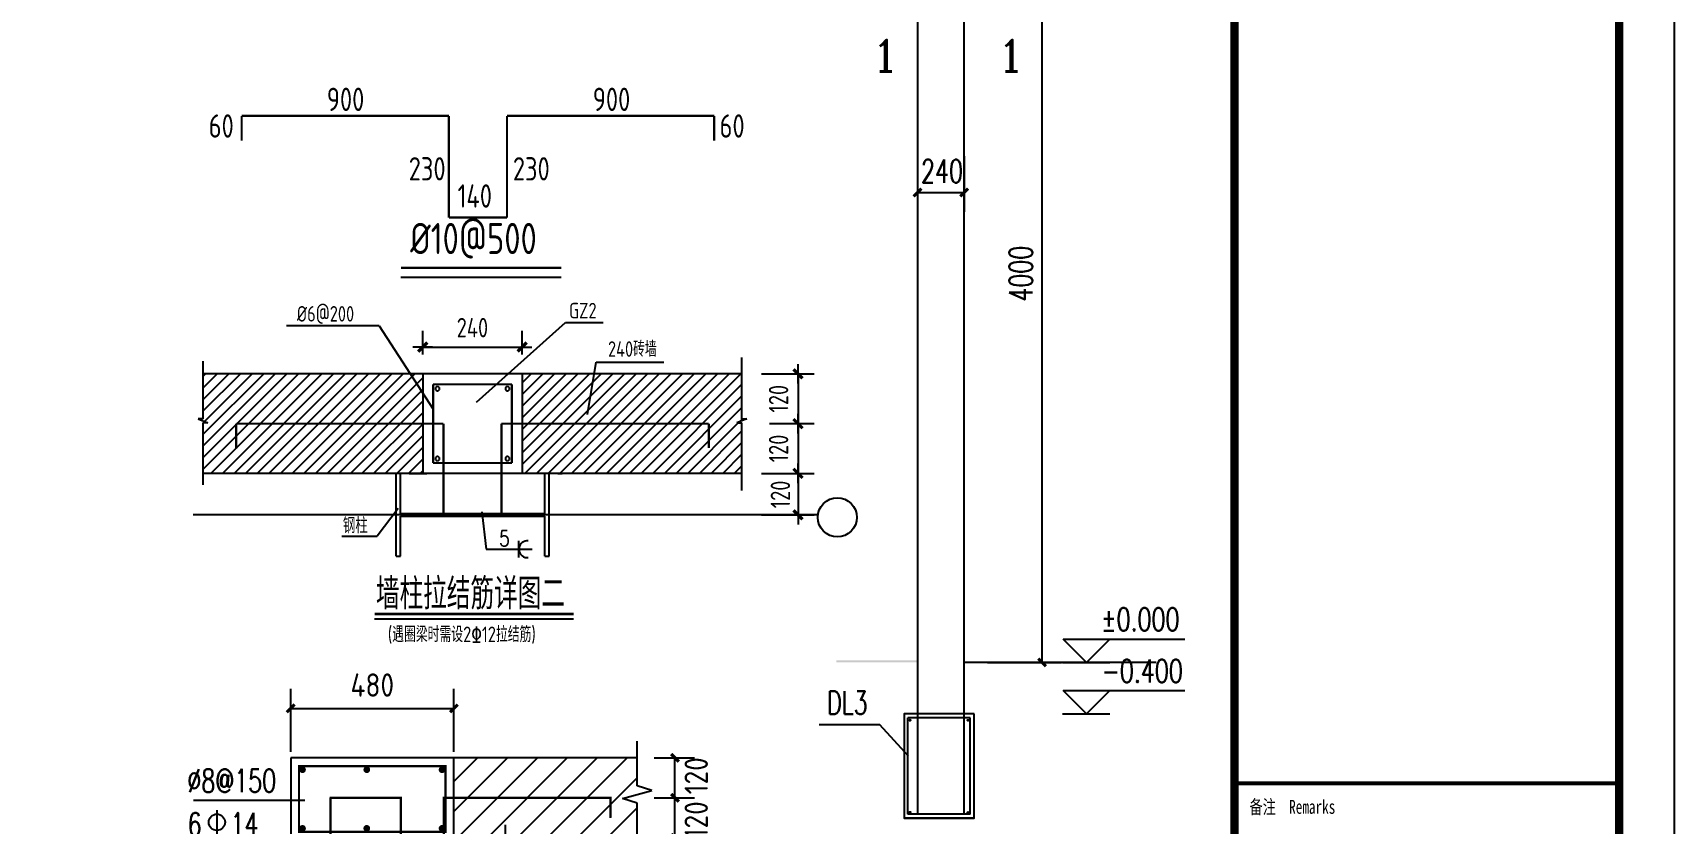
# Model space of a CAD drawing. Extents: x 180850 to 1399066, y 113487 to 334416.
# Drawn here: x 383606 to 425838, y 171837 to 192174 of the extents above; entities that cross this region are included whole.
import ezdxf

# ---------------------------------------------------------------- set-up
doc = ezdxf.new("R2010")
doc.units = 0
doc.header["$LTSCALE"] = 1000
for name, color, linetype in [('22', 1, 'Continuous'), ('AXIS', 3, 'Continuous'), ('DIM_ELEV', 3, 'Continuous'), ('DIM_LEAD', 3, 'Continuous'), ('DQ', 3, 'Continuous'), ('OTHER', 7, 'Continuous'), ('PUB_DIM', 3, 'Continuous'), ('PUB_TEXT', 7, 'Continuous'), ('PUB_TITLE', 4, 'Continuous'), ('WALL', 9, 'Continuous'), ('中粗线', 3, 'Continuous'), ('构造线', 7, 'Continuous'), ('特细线', 8, 'Continuous'), ('粗线', 5, 'Continuous'), ('细线', 9, 'Continuous')]:
    doc.layers.add(name, color=color, linetype=linetype)
doc.styles.add('_gyy_title_ST', font='', dxfattribs={"width": 0.8})
doc.styles.add('_HZTXT', font='tssdeng.shx', dxfattribs={"width": 0.8, "bigfont": 'tssdchn.shx'})
doc.styles.add('_TCH_DIM', font='SIMPLEX', dxfattribs={"bigfont": 'GBCBIG'})
doc.styles.add('_TCH_DIM_T3', font='SIMPLEX', dxfattribs={"width": 0.705882, "bigfont": 'GBCBIG'})
doc.styles.add('_TCH_LABEL', font='COMPLEX', dxfattribs={"bigfont": 'GBCBIG'})
doc.styles.add('C', font='tssdeng.shx', dxfattribs={"height": 3, "bigfont": 'tssdchn.shx'})
doc.styles.add('DIM_FONT', font='tssdeng.shx', dxfattribs={"width": 0.8, "bigfont": 'tssdchn.shx'})
doc.styles.add('HZTXT', font='romans.shx', dxfattribs={"width": 0.75, "height": 300, "bigfont": 'HZTXT.shx'})
doc.styles.get("Standard").update_dxf_attribs({"font": 'gbenor.shx', "bigfont": 'gbcbig.shx'})
doc.styles.add('STYLE1', font='tssdeng.shx', dxfattribs={"width": 0.75, "bigfont": 'tssdchn.shx'})
doc.styles.get('_gyy_title_ST').set_extended_font_data('SimSun')
doc.dimstyles.new('_TCH_ARCH&&200', dxfattribs={"dimtxt": 595, "dimasz": 200, "dimexe": 500, "dimexo": 600, "dimgap": 252.5, "dimtad": 1, "dimdec": 0, "dimzin": 0, "dimdsep": 46, "dimtxsty": '_TCH_DIM_T3', "dimblk": 'ARCHTICK', "dimcen": 0.09, "dimclrt": 7, "dimazin": 2, "dimtfac": 1, "dimtdec": 0, "dimtix": 1, "dimtmove": 2, "dimatfit": 3, "dimfxl": 1, "dimtolj": 1, "dimtzin": 0, "dimarcsym": 0})
doc.dimstyles.new('DIMN', dxfattribs={"dimtxt": 300, "dimasz": 1, "dimexe": 250, "dimexo": 300, "dimgap": 150, "dimtad": 1, "dimdec": 0, "dimzin": 0, "dimdsep": 46, "dimtxsty": 'DIM_FONT', "dimblk": '_DIMX', "dimcen": 0.09, "dimclrt": 7, "dimadec": 0, "dimazin": 0, "dimtfac": 1, "dimtdec": 0, "dimtix": 1, "dimtmove": 2, "dimatfit": 3, "dimldrblk": '_DIMX', "dimfxl": 1, "dimtolj": 1, "dimtzin": 0, "dimarcsym": 0})
doc.dimstyles.new('DIMN120', dxfattribs={"dimscale": 1.2, "dimtxt": 300, "dimasz": 100, "dimexe": 250, "dimexo": 300, "dimgap": 150, "dimtad": 1, "dimdec": 0, "dimzin": 0, "dimdsep": 46, "dimtxsty": 'Standard', "dimblk": 'ARCHTICK', "dimcen": 0.09, "dimclrt": 7, "dimadec": 0, "dimazin": 0, "dimtfac": 1, "dimtdec": 0, "dimtix": 1, "dimtmove": 2, "dimatfit": 3, "dimldrblk": 'ARCHTICK', "dimfxl": 1, "dimtolj": 1, "dimtzin": 0, "dimarcsym": 0})

# ---------------------------------------------------------------- blocks, each defined once
blk = doc.blocks.new('_ArchTick')
at = {"color": 0, "linetype": 'ByBlock', "const_width": 0.4}
blk.add_lwpolyline([(-0.5, -0.5), (0.5, 0.5)], dxfattribs=at)
blk = doc.blocks.new('*D1456')
at = {"layer": 'Defpoints', "color": 0, "transparency": 16777216}
for p in [(-1177, -344), (-2293, -941), (-1177, -941)]:
    blk.add_point(p, dxfattribs=at)
at = {"layer": 'DIM_LEAD', "color": 0, "lineweight": -2, "transparency": 16777216}
for p, q in [((-2293, -581), (-2293, -44)), ((-1177, -581), (-1177, -44)), ((-2293, -344), (-1177, -344))]:
    blk.add_line(p, q, dxfattribs=at)
at = {"layer": 'DIM_LEAD', "color": 0, "lineweight": -2, "transparency": 16777216, "xscale": 120, "yscale": 120, "zscale": 120, "rotation": 180}
blk.add_blockref('_ArchTick', (-2293, -344), dxfattribs=at)
at = {"layer": 'DIM_LEAD', "color": 0, "lineweight": -2, "transparency": 16777216, "xscale": 120, "yscale": 120, "zscale": 120}
blk.add_blockref('_ArchTick', (-1177, -344), dxfattribs=at)
at = {"layer": 'DIM_LEAD', "color": 7, "transparency": 16777216, "insert": (-1735, 16), "char_height": 360, "attachment_point": 5}
blk.add_mtext('\\A1;220', dxfattribs=at)
blk = doc.blocks.new('*D1457')
at = {"layer": 'Defpoints', "color": 0, "transparency": 16777216}
for p in [(-2293, -2728), (-1984, -2728), (-1984, -3630)]:
    blk.add_point(p, dxfattribs=at)
at = {"layer": 'DIM_LEAD', "color": 0, "lineweight": -2, "transparency": 16777216}
for p, q in [((-2293, -3088), (-2293, -3930)), ((-1984, -3088), (-1984, -3930)), ((-2293, -3630), (-2413, -3630)), ((-2293, -3630), (-1984, -3630)), ((-1984, -3630), (-1864, -3630))]:
    blk.add_line(p, q, dxfattribs=at)
at = {"layer": 'DIM_LEAD', "color": 0, "lineweight": -2, "transparency": 16777216, "xscale": 120, "yscale": 120, "zscale": 120}
blk.add_blockref('_ArchTick', (-2293, -3630), dxfattribs=at)
at = {"layer": 'DIM_LEAD', "color": 0, "lineweight": -2, "transparency": 16777216, "xscale": 120, "yscale": 120, "zscale": 120, "rotation": 180}
blk.add_blockref('_ArchTick', (-1984, -3630), dxfattribs=at)
at = {"layer": 'DIM_LEAD', "color": 7, "transparency": 16777216, "insert": (-2146, -3363), "char_height": 360, "attachment_point": 5}
blk.add_mtext('\\A1;60', dxfattribs=at)
blk = doc.blocks.new('*D1458')
at = {"layer": 'Defpoints', "color": 0, "transparency": 16777216}
for p in [(1903, 3108), (-617, 2079), (1903, 2079)]:
    blk.add_point(p, dxfattribs=at)
at = {"layer": 'DIM_LEAD', "color": 0, "lineweight": -2, "transparency": 16777216}
for p, q in [((-617, 2439), (-617, 3408)), ((1903, 2439), (1903, 3408)), ((-617, 3108), (1903, 3108))]:
    blk.add_line(p, q, dxfattribs=at)
at = {"layer": 'DIM_LEAD', "color": 0, "lineweight": -2, "transparency": 16777216, "xscale": 120, "yscale": 120, "zscale": 120, "rotation": 180}
blk.add_blockref('_ArchTick', (-617, 3108), dxfattribs=at)
at = {"layer": 'DIM_LEAD', "color": 0, "lineweight": -2, "transparency": 16777216, "xscale": 120, "yscale": 120, "zscale": 120}
blk.add_blockref('_ArchTick', (1903, 3108), dxfattribs=at)
at = {"layer": 'DIM_LEAD', "color": 7, "transparency": 16777216, "insert": (643, 3468), "char_height": 360, "attachment_point": 5}
blk.add_mtext('\\A1;480', dxfattribs=at)
blk = doc.blocks.new('*D1459')
at = {"layer": 'Defpoints', "color": 0, "transparency": 16777216}
for p in [(4632, 1727), (5316, 1727), (4632, 1110)]:
    blk.add_point(p, dxfattribs=at)
at = {"layer": 'DIM_LEAD', "color": 0, "lineweight": -2, "transparency": 16777216}
for p, q in [((4992, 1727), (5616, 1727)), ((5316, 1110), (5316, 1727)), ((4992, 1110), (5616, 1110))]:
    blk.add_line(p, q, dxfattribs=at)
at = {"layer": 'DIM_LEAD', "color": 0, "lineweight": -2, "transparency": 16777216, "xscale": 120, "yscale": 120, "zscale": 120}
for p, rotation in [((5316, 1727), 90), ((5316, 1110), 270)]:
    blk.add_blockref('_ArchTick', p, dxfattribs=dict(at, rotation=rotation))
at = {"layer": 'DIM_LEAD', "color": 7, "transparency": 16777216, "insert": (5644, 1387), "char_height": 360, "attachment_point": 5, "rotation": 90}
blk.add_mtext('\\A1;120', dxfattribs=at)
blk = doc.blocks.new('*D1460')
at = {"layer": 'Defpoints', "color": 0, "transparency": 16777216}
for p in [(4632, 2344), (5316, 2344), (4632, 1727)]:
    blk.add_point(p, dxfattribs=at)
at = {"layer": 'DIM_LEAD', "color": 0, "lineweight": -2, "transparency": 16777216}
for p, q in [((4992, 2344), (5616, 2344)), ((5316, 1727), (5316, 2344)), ((4992, 1727), (5616, 1727))]:
    blk.add_line(p, q, dxfattribs=at)
at = {"layer": 'DIM_LEAD', "color": 0, "lineweight": -2, "transparency": 16777216, "xscale": 120, "yscale": 120, "zscale": 120}
for p, rotation in [((5316, 2344), 90), ((5316, 1727), 270)]:
    blk.add_blockref('_ArchTick', p, dxfattribs=dict(at, rotation=rotation))
at = {"layer": 'DIM_LEAD', "color": 7, "transparency": 16777216, "insert": (5644, 2067), "char_height": 360, "attachment_point": 5, "rotation": 90}
blk.add_mtext('\\A1;120', dxfattribs=at)
blk = doc.blocks.new('*D1461')
at = {"layer": 'Defpoints', "color": 0, "transparency": 16777216}
for p in [(0, -3531), (617, -3531), (617, -4215)]:
    blk.add_point(p, dxfattribs=at)
at = {"layer": 'DIM_LEAD', "color": 0, "lineweight": -2, "transparency": 16777216}
for p, q in [((0, -3891), (0, -4515)), ((617, -3891), (617, -4515)), ((0, -4215), (617, -4215))]:
    blk.add_line(p, q, dxfattribs=at)
at = {"layer": 'DIM_LEAD', "color": 0, "lineweight": -2, "transparency": 16777216, "xscale": 120, "yscale": 120, "zscale": 120, "rotation": 180}
blk.add_blockref('_ArchTick', (0, -4215), dxfattribs=at)
at = {"layer": 'DIM_LEAD', "color": 0, "lineweight": -2, "transparency": 16777216, "xscale": 120, "yscale": 120, "zscale": 120}
blk.add_blockref('_ArchTick', (617, -4215), dxfattribs=at)
at = {"layer": 'DIM_LEAD', "color": 7, "transparency": 16777216, "insert": (340, -4542), "char_height": 360, "attachment_point": 5}
blk.add_mtext('\\A1;120', dxfattribs=at)
blk = doc.blocks.new('*D1462')
at = {"layer": 'Defpoints', "color": 0, "transparency": 16777216}
for p in [(-617, -3531), (0, -3531), (0, -4215)]:
    blk.add_point(p, dxfattribs=at)
at = {"layer": 'DIM_LEAD', "color": 0, "lineweight": -2, "transparency": 16777216}
for p, q in [((-617, -3891), (-617, -4515)), ((0, -3891), (0, -4515)), ((-617, -4215), (0, -4215))]:
    blk.add_line(p, q, dxfattribs=at)
at = {"layer": 'DIM_LEAD', "color": 0, "lineweight": -2, "transparency": 16777216, "xscale": 120, "yscale": 120, "zscale": 120, "rotation": 180}
blk.add_blockref('_ArchTick', (-617, -4215), dxfattribs=at)
at = {"layer": 'DIM_LEAD', "color": 0, "lineweight": -2, "transparency": 16777216, "xscale": 120, "yscale": 120, "zscale": 120}
blk.add_blockref('_ArchTick', (0, -4215), dxfattribs=at)
at = {"layer": 'DIM_LEAD', "color": 7, "transparency": 16777216, "insert": (-340, -4542), "char_height": 360, "attachment_point": 5}
blk.add_mtext('\\A1;120', dxfattribs=at)
blk = doc.blocks.new('*D1455')
at = {"layer": 'Defpoints', "color": 0, "transparency": 16777216}
for p in [(-2293, -801), (-2819, -3115), (-2293, -3115)]:
    blk.add_point(p, dxfattribs=at)
at = {"layer": 'DIM_LEAD', "color": 0, "lineweight": -2, "transparency": 16777216}
for p, q in [((-2653, -801), (-3119, -801)), ((-2819, -801), (-2819, -3115)), ((-2653, -3115), (-3119, -3115))]:
    blk.add_line(p, q, dxfattribs=at)
at = {"layer": 'DIM_LEAD', "color": 0, "lineweight": -2, "transparency": 16777216, "xscale": 120, "yscale": 120, "zscale": 120}
for p, rotation in [((-2819, -801), 90), ((-2819, -3115), 270)]:
    blk.add_blockref('_ArchTick', p, dxfattribs=dict(at, rotation=rotation))
at = {"layer": 'DIM_LEAD', "color": 7, "transparency": 16777216, "insert": (-3179, -1958), "char_height": 360, "attachment_point": 5, "rotation": 90}
blk.add_mtext('\\A1;900', dxfattribs=at)
blk = doc.blocks.new('_DIMX')
blk.add_line((-150, 0), (150, 0))
at = {"const_width": 50}
blk.add_lwpolyline([(-70, -70), (70, 70)], dxfattribs=at)
blk = doc.blocks.new('*D1552')
at = {"layer": 'Defpoints', "color": 0, "linetype": 'ByBlock', "transparency": 16777216}
for p in [(556, 3122), (-980, 2708), (556, 2708)]:
    blk.add_point(p, dxfattribs=at)
at = {"layer": 'DQ', "color": 0, "linetype": 'ByBlock', "lineweight": -2, "transparency": 16777216}
for p, q in [((-980, 3008), (-980, 3372)), ((556, 3008), (556, 3372)), ((-979, 3122), (555, 3122))]:
    blk.add_line(p, q, dxfattribs=at)
at = {"layer": 'DQ', "color": 0, "linetype": 'ByBlock', "lineweight": -2, "transparency": 16777216, "rotation": 180}
blk.add_blockref('_DIMX', (-980, 3122), dxfattribs=at)
at = {"layer": 'DQ', "color": 0, "linetype": 'ByBlock', "lineweight": -2, "transparency": 16777216}
blk.add_blockref('_DIMX', (556, 3122), dxfattribs=at)
at = {"layer": 'DQ', "color": 7, "linetype": 'ByBlock', "transparency": 16777216, "insert": (-212, 3422), "char_height": 300, "attachment_point": 5, "style": 'DIM_FONT'}
blk.add_mtext('\\A1;240', dxfattribs=at)
blk = doc.blocks.new('*X1448')
at = {"color": 251}
for p, q in [((-4372, 2669), (-4332, 2708)), ((-4372, 2489), (-4153, 2708)), ((-4372, 2309), (-3973, 2708)), ((-4372, 2130), (-3794, 2708)), ((-4372, 1771), (-3434, 2708)), ((-4372, 1591), (-3255, 2708)), ((-4372, 1411), (-3075, 2708)), ((-4372, 1232), (-2896, 2708)), ((-4349, 1973), (-3614, 2708)), ((-4252, 1172), (-2716, 2708)), ((-4072, 1172), (-2536, 2708)), ((-3893, 1172), (-2357, 2708)), ((-3713, 1172), (-2177, 2708)), ((-3534, 1172), (-1998, 2708)), ((-3354, 1172), (-1818, 2708)), ((-3174, 1172), (-1638, 2708)), ((-2995, 1172), (-1459, 2708)), ((-2815, 1172), (-1279, 2708)), ((-2636, 1172), (-1100, 2708)), ((-2456, 1172), (-980, 2648)), ((556, 2568), (696, 2708)), ((556, 2388), (876, 2708)), ((556, 2208), (1056, 2708)), ((556, 2029), (1235, 2708)), ((556, 1849), (1415, 2708)), ((556, 1670), (1595, 2708)), ((556, 1490), (1774, 2708)), ((556, 1310), (1954, 2708)), ((597, 1172), (2133, 2708)), ((777, 1172), (2313, 2708)), ((957, 1172), (2493, 2708)), ((1136, 1172), (2672, 2708)), ((1316, 1172), (2852, 2708)), ((1495, 1172), (3031, 2708)), ((1675, 1172), (3211, 2708)), ((1855, 1172), (3391, 2708)), ((2034, 1172), (3570, 2708)), ((2214, 1172), (3750, 2708)), ((2393, 1172), (3929, 2708)), ((2573, 1172), (3948, 2547)), ((-2276, 1172), (-980, 2469)), ((-2097, 1172), (-980, 2289)), ((2753, 1172), (3948, 2368)), ((-1917, 1172), (-980, 2109)), ((2932, 1172), (3948, 2188)), ((-4372, 1950), (-4371, 1951)), ((-1738, 1172), (-980, 1930)), ((3112, 1172), (3891, 1951)), ((3291, 1172), (3948, 1829)), ((3904, 1964), (3955, 2015)), ((-1558, 1172), (-980, 1750)), ((-1378, 1172), (-980, 1570)), ((3471, 1172), (3948, 1649)), ((-1199, 1172), (-980, 1391)), ((3651, 1172), (3948, 1470)), ((3830, 1172), (3948, 1290)), ((-1019, 1172), (-980, 1211))]:
    blk.add_line(p, q, dxfattribs=at)
blk = doc.blocks.new('*D1553')
at = {"layer": 'Defpoints', "color": 0, "linetype": 'ByBlock', "transparency": 16777216}
for p in [(4076, 1940), (3948, 1172), (4814, 1172)]:
    blk.add_point(p, dxfattribs=at)
at = {"layer": 'DQ', "color": 0, "linetype": 'ByBlock', "lineweight": -2, "transparency": 16777216}
for p, q in [((4376, 1940), (5064, 1940)), ((4814, 1939), (4814, 1173)), ((4248, 1172), (5064, 1172))]:
    blk.add_line(p, q, dxfattribs=at)
for p, rotation in [((4814, 1940), 90), ((4814, 1172), 270)]:
    blk.add_blockref('_DIMX', p, dxfattribs=dict(at, rotation=rotation))
at = {"layer": 'DQ', "color": 7, "linetype": 'ByBlock', "transparency": 16777216, "insert": (4514, 1556), "char_height": 300, "attachment_point": 5, "rotation": 90, "style": 'DIM_FONT'}
blk.add_mtext('\\A1;120', dxfattribs=at)
blk = doc.blocks.new('*D1554')
at = {"layer": 'Defpoints', "color": 0, "linetype": 'ByBlock', "transparency": 16777216}
for p in [(3948, 1172), (3948, 532), (4814, 532)]:
    blk.add_point(p, dxfattribs=at)
at = {"layer": 'DQ', "color": 0, "linetype": 'ByBlock', "lineweight": -2, "transparency": 16777216}
for p, q in [((4248, 1172), (5064, 1172)), ((4814, 1171), (4814, 533)), ((4248, 532), (5064, 532))]:
    blk.add_line(p, q, dxfattribs=at)
for p, rotation in [((4814, 1172), 90), ((4814, 532), 270)]:
    blk.add_blockref('_DIMX', p, dxfattribs=dict(at, rotation=rotation))
at = {"layer": 'DQ', "color": 7, "linetype": 'ByBlock', "transparency": 16777216, "insert": (4542, 847), "char_height": 300, "attachment_point": 5, "rotation": 90, "style": 'DIM_FONT'}
blk.add_mtext('\\A1;120', dxfattribs=at)
blk = doc.blocks.new('*D1555')
at = {"layer": 'Defpoints', "color": 0, "linetype": 'ByBlock', "transparency": 16777216}
for p in [(3948, 2708), (4076, 1940), (4814, 1940)]:
    blk.add_point(p, dxfattribs=at)
at = {"layer": 'DQ', "color": 0, "linetype": 'ByBlock', "lineweight": -2, "transparency": 16777216}
for p, q in [((4248, 2708), (5064, 2708)), ((4814, 2707), (4814, 1941)), ((4376, 1940), (5064, 1940))]:
    blk.add_line(p, q, dxfattribs=at)
for p, rotation in [((4814, 2708), 90), ((4814, 1940), 270)]:
    blk.add_blockref('_DIMX', p, dxfattribs=dict(at, rotation=rotation))
at = {"layer": 'DQ', "color": 7, "linetype": 'ByBlock', "transparency": 16777216, "insert": (4514, 2324), "char_height": 300, "attachment_point": 5, "rotation": 90, "style": 'DIM_FONT'}
blk.add_mtext('\\A1;120', dxfattribs=at)
blk = doc.blocks.new('*D1471')
at = {"layer": 'Defpoints', "color": 0, "transparency": 16777216}
for p in [(407575, 195975), (409580, 195974), (407570, 175974)]:
    blk.add_point(p, dxfattribs=at)
at = {"layer": 'PUB_DIM', "color": 0, "lineweight": -2, "transparency": 16777216}
for p, q in [((408175, 195974), (410080, 195974)), ((409575, 175974), (409580, 195974)), ((408170, 175974), (410075, 175974))]:
    blk.add_line(p, q, dxfattribs=at)
at = {"layer": 'PUB_DIM', "color": 0, "lineweight": -2, "transparency": 16777216, "xscale": 200, "yscale": 200, "zscale": 200}
for p, rotation in [((409580, 195974), 89.98567619658759), ((409575, 175974), 269.9856761965876)]:
    blk.add_blockref('_ArchTick', p, dxfattribs=dict(at, rotation=rotation))
at = {"layer": 'PUB_DIM', "color": 7, "transparency": 16777216, "insert": (409028, 185974), "char_height": 595, "attachment_point": 5, "rotation": 89.9857, "style": '_TCH_DIM_T3'}
blk.add_mtext('\\A1;4000', dxfattribs=at)
blk = doc.blocks.new('*D1473')
at = {"layer": 'Defpoints', "color": 0, "transparency": 16777216}
for p in [(406370, 189603), (407570, 189603), (407570, 188065)]:
    blk.add_point(p, dxfattribs=at)
at = {"layer": 'PUB_DIM', "color": 0, "lineweight": -2, "transparency": 16777216}
for p, q in [((406370, 189003), (406370, 187565)), ((407570, 189003), (407570, 187565)), ((406370, 188065), (407570, 188065))]:
    blk.add_line(p, q, dxfattribs=at)
at = {"layer": 'PUB_DIM', "color": 0, "lineweight": -2, "transparency": 16777216, "xscale": 200, "yscale": 200, "zscale": 200, "rotation": 180}
blk.add_blockref('_ArchTick', (406370, 188065), dxfattribs=at)
at = {"layer": 'PUB_DIM', "color": 0, "lineweight": -2, "transparency": 16777216, "xscale": 200, "yscale": 200, "zscale": 200}
blk.add_blockref('_ArchTick', (407570, 188065), dxfattribs=at)
at = {"layer": 'PUB_DIM', "color": 7, "transparency": 16777216, "insert": (406998, 188615), "char_height": 595, "attachment_point": 5, "style": '_TCH_DIM_T3'}
blk.add_mtext('\\A1;240', dxfattribs=at)
blk = doc.blocks.new('1')
at = {"layer": '22'}
for p, q in [((0, 1726.9), (1080, 1726.9)), ((0, 209.8), (0, 1726.9)), ((1082.8, 1726.9), (1082.8, 1109.8)), ((4320, 1726.9), (1748.6, 1726.9)), ((0, 209.8), (308.6, 209.8)), ((-1176.6, -800.8), (-2292.6, -800.8))]:
    blk.add_line(p, q, dxfattribs=at)
at = {"layer": '22', "const_width": 33.6}
blk.add_lwpolyline([(-488.6, 2215.5), (1774.3, 2215.5), (1774.3, 1200.5), (-488.6, 1200.5)], close=True, dxfattribs=at)
for points in [[(308.6, 209.8), (0, 209.8), (0, 1726.9), (1082.8, 1726.9), (1082.8, 1109.8)], [(4320, 1418.3), (4320, 1726.9), (1748.6, 1726.9), (1748.6, 1109.8)], [(1082.8, 1109.8), (1748.6, 1109.8)], [(-1176.6, -800.8), (-2292.6, -800.8), (-2292.6, -3115.1), (-1984, -3115.1)], [(617.1, -896), (0, -896), (0, -3081.7), (308.6, -3081.7)]]:
    blk.add_lwpolyline(points, dxfattribs=at)
at = {"layer": 'Defpoints', "color": 0, "linetype": 'ByBlock'}
blk.add_point((1913, 3234.3), dxfattribs=at)
at = {"layer": 'DIM_LEAD'}
for p, q in [((-399.2, 1685.9, -716.3), (-2117.9, 1685.9, -716.3)), ((2696, 1308.4, -716.3), (2696, 89.6, -716.3)), ((2696, 89.6, -716.3), (4607.4, 89.6, -716.3)), ((1185.9, -907.3, -716.3), (1546.2, -493.4, -716.3)), ((1546.2, -493.4, -716.3), (2054.8, -493.4, -716.3))]:
    blk.add_line(p, q, dxfattribs=at)
at = {"layer": 'OTHER', "color": 9}
for p, q in [((4731.4, 1911.6), (4731.4, 2602)), ((4505.1, 1716.1), (4957.7, 1839.6)), ((4957.7, 1839.6), (4731.4, 1911.6)), ((4731.4, 1644.1), (4505.1, 1716.1)), ((4731.4, 915.9), (4731.4, 1644.1)), ((-144.5, -3530.7), (-906.1, -3530.7)), ((-72.5, -3304.4), (-144.5, -3530.7)), ((50.9, -3757), (-72.5, -3304.4)), ((122.9, -3530.7), (50.9, -3757)), ((792.7, -3530.7), (122.9, -3530.7))]:
    blk.add_line(p, q, dxfattribs=at)
at = {"layer": 'PUB_DIM'}
blk.add_line((-1740.4, -6561.7, -716.3), (3303.7, -6561.7, -716.3), dxfattribs=at)
at = {"layer": 'PUB_DIM', "const_width": 95.3, "elevation": -716.3}
blk.add_lwpolyline([(-1740.4, -6427.8), (3303.7, -6427.8)], dxfattribs=at)
at = {"layer": 'PUB_TEXT'}
for p, q in [((-1756.5, 1538.9, -716.3), (-1756.5, 1139.9, -716.3)), ((-1882.5, 1139.9, -716.3), (-1630.5, 1139.9, -716.3))]:
    blk.add_line(p, q, dxfattribs=at)
blk.add_circle((-1756.5, 1349.9, -716.3), 126, dxfattribs=at)
at = {"layer": '中粗线'}
for p, q in [((1218.9, 1058.3), (1218.9, -896)), ((1249.7, 1058.3), (1249.7, -896)), ((617.1, -767.4), (617.1, -818.8)), ((617.1, -767.4), (617.1, -818.8)), ((617.1, -896), (1218.9, -896)), ((617.1, -947.4), (1851.4, -947.4)), ((1249.7, -896), (1851.4, -896)), ((1249.7, -896), (1851.4, -896)), ((1851.4, -896), (1851.4, -947.4)), ((1851.4, -896), (1851.4, -947.4))]:
    blk.add_line(p, q, dxfattribs=at)
at = {"layer": '特细线'}
for p, q in [((1902.9, 1517.1), (2729.8, 2344)), ((1902.9, 1979), (2267.9, 2344)), ((1957.3, 1109.8), (3191.6, 2344)), ((2419.2, 1109.8), (3653.4, 2344)), ((2881, 1109.8), (4115.3, 2344)), ((3342.8, 1109.8), (4577.1, 2344)), ((3804.7, 1109.8), (4731.4, 2036.5)), ((4266.5, 1109.8), (4731.4, 1574.7)), ((-617.1, 768.4), (-275.8, 1109.8)), ((-617.1, 1101.7), (-609, 1109.8)), ((-617.1, 306.5), (186.1, 1109.8)), ((-617.1, -155.3), (617.1, 1079)), ((1329.4, 1133.6), (1764.7, 577.7)), ((-617.1, -617.1), (617.1, 617.1)), ((1764.7, 577.7), (2219.3, 577.7)), ((-617.1, -1079), (617.1, 155.3)), ((-617.1, -1540.8), (617.1, -306.5)), ((-617.1, -2002.7), (617.1, -768.4)), ((-617.1, -2464.5), (617.1, -1230.2)), ((-617.1, -2926.4), (617.1, -1692.1)), ((-617.1, -3388.2), (617.1, -2153.9)), ((-297.8, -3530.7), (617.1, -2615.7)), ((164.1, -3530.7), (617.1, -3077.6))]:
    blk.add_line(p, q, dxfattribs=at)
at = {"layer": '特细线', "const_width": 51.4}
for points in [[(-459.7, 2160.4, 1), (-408.3, 2160.4, 1)], [(532.2, 2160.4, 1), (583.6, 2160.4, 1)], [(1745.5, 2160.4, -1), (1694, 2160.4, -1)], [(-459.7, 1255.5, -1), (-408.3, 1255.5, -1)], [(532.2, 1255.5, -1), (583.6, 1255.5, -1)], [(1745.5, 1255.5, 1), (1694, 1255.5, 1)]]:
    blk.add_lwpolyline(points, format="xyb", close=True, dxfattribs=at)
at = {"layer": '粗线'}
for p, q in [((1748.6, 1109.8), (1748.6, 1726.9)), ((4320, 1418.3), (4320, 1726.9)), ((617.1, 1109.8), (1440, 1109.8)), ((-2292.6, -800.8), (-2292.6, -3115.1)), ((1784.6, -896), (0, -896)), ((0, -896), (0, -3081.7)), ((-2292.6, -3115.1), (-1984, -3115.1)), ((0, -3081.7), (308.6, -3081.7))]:
    blk.add_line(p, q, dxfattribs=at)
at = {"layer": '细线'}
for p, q in [((4731.4, 2344), (-617.1, 2344)), ((-617.1, 2344), (-617.1, -3530.7)), ((1902.9, 1109.8), (1902.9, 2344)), ((1902.9, 1109.8), (-617.1, 1109.8)), ((617.1, 1109.8), (617.1, -3530.7)), ((4731.4, 1109.8), (1902.9, 1109.8)), ((2104.6, 474.9), (2104.6, 680.6))]:
    blk.add_line(p, q, dxfattribs=at)
at = {"layer": '细线', "const_width": 20.6}
blk.add_lwpolyline([(1851.4, -947.4), (617.1, -947.4), (617.1, -896), (1218.9, -896), (1218.9, 1058.3), (617.1, 1058.3), (617.1, 1109.8), (1851.4, 1109.8), (1851.4, 1058.3), (1249.7, 1058.3), (1249.7, -896), (1851.4, -896), (1851.4, -947.4)], dxfattribs=at)
at = {"layer": '细线'}
blk.add_arc((2208, 577.7), 103.5, 83.7479, 276.2521, dxfattribs=at)
at = {"layer": 'PUB_TEXT'}
for s, height, style, width, p in [('%%c8@150', 357, '_TCH_DIM', 0.705882, (-2212.8, 1811.9, -716.3)), ('6', 357, '_TCH_DIM', 0.705882, (-2206.5, 1139.9, -716.3)), ('14', 357, '_TCH_DIM', 0.705882, (-1546.5, 1139.9, -716.3)), ('240', 357, '_TCH_DIM', 0.705882, (2728.7, 215.6, -716.3)), ('墙柱拉结筋详图三', 720, 'C', 0.7, (-1280.6, -6299.7, -716.3)), ('注：钢筋在端部下弯 60mm。', 360, 'C', 0.7, (-943.6, -7108, -716.3))]:
    blk.add_text(s, height=height, dxfattribs=dict(at, style=style, width=width)).set_placement(p)
at = {"layer": 'PUB_TEXT', "style": '_TCH_DIM'}
for s, p in [('实砌砖墙', (3448.7, 215.6, -716.3)), ('钢柱', (1527.9, -367.4, -716.3))]:
    blk.add_text(s, height=405.11, dxfattribs=at).set_placement(p)
at = {"layer": '中粗线', "style": 'STYLE1', "width": 0.7}
blk.add_text('%%c6@500', height=480, dxfattribs=at).set_placement((-2862, -4538.5))
at = {"layer": '细线', "style": 'STYLE1', "width": 0.7}
blk.add_text('5', height=360, dxfattribs=at).set_placement((1893.9, 615.9))
at = {"layer": 'DIM_LEAD'}
for p1, p2, distance, text, picture, middle in [((-617.1, 2079.1, -716.3), (1902.9, 2079.1, -716.3), 1028.9, '480', '*D1458', (642.9, 3468, -716.3)), ((-2292.6, -940.5, -716.3), (-1176.6, -940.5, -716.3), 596.4, '220', '*D1456', (-1734.6, 15.9, -716.3))]:
    dim = blk.add_aligned_dim(p1=p1, p2=p2, distance=distance, text=text, dimstyle='DIMN120', dxfattribs=at)
    dim.commit()
    dim.dimension.update_dxf_attribs({"geometry": picture, "text_midpoint": middle})
for base, p1, p2, angle, text, picture, middle in [((5316.2, 2344, -716.3), (4632.2, 1726.9, -716.3), (4632.2, 2344, -716.3), 90, '120', '*D1460', (5643.9, 2066.6, -716.3)), ((5316.2, 1726.9, -716.3), (4632.2, 1109.8, -716.3), (4632.2, 1726.9, -716.3), 90, '120', '*D1459', (5643.9, 1387.2, -716.3)), ((-1984, -3630.5, -716.3), (-2292.6, -2727.7, -716.3), (-1984, -2727.7, -716.3), 0, '60', '*D1457', (-2146.5, -3363, -716.3)), ((0, -4214.7, -716.3), (-617.1, -3530.7, -716.3), (0, -3530.7, -716.3), 0, '120', '*D1462', (-339.7, -4542.3, -716.3)), ((617.1, -4214.7, -716.3), (0, -3530.7, -716.3), (617.1, -3530.7, -716.3), 0, '120', '*D1461', (339.7, -4542.3, -716.3))]:
    dim = blk.add_linear_dim(base=base, p1=p1, p2=p2, angle=angle, text=text, dimstyle='DIMN120', dxfattribs=at)
    dim.commit()
    dim.dimension.update_dxf_attribs({"geometry": picture, "text_midpoint": middle, "dimtype": 129})
dim = blk.add_linear_dim(base=(-2819.3, -3115.1), p1=(-2292.6, -800.8), p2=(-2292.6, -3115.1), angle=90, text='900', dimstyle='DIMN120', dxfattribs=at)
dim.commit()
dim.dimension.update_dxf_attribs({"geometry": '*D1455', "text_midpoint": (-3179.3, -1958)})
blk = doc.blocks.new('5')
at = {"color": 3, "linetype": 'Continuous'}
for q in [(-3084, 3450.9), (-819.6, 2165.5)]:
    blk.add_line((-1653.5, 3450.9), q, dxfattribs=at)
blk.add_line((-1188.4, 1171.7), (-915.6, 1171.7))
blk.add_lwpolyline([(5207.7, 706.5), (5253.5, 744.1), (5305.8, 772.1), (5362.5, 789.3), (5421.5, 795.1), (5480.5, 789.3), (5537.2, 772.1), (5589.5, 744.1), (5635.3, 706.5), (5672.9, 660.7), (5700.9, 608.4), (5718.1, 551.7), (5723.9, 492.7), (5718.1, 433.7), (5700.9, 377), (5672.9, 324.7), (5635.3, 278.8), (5589.5, 241.2), (5537.2, 213.3), (5480.5, 196.1), (5421.5, 190.3), (5362.5, 196.1), (5305.8, 213.3), (5253.5, 241.2), (5207.7, 278.8), (5170.1, 324.7), (5142.1, 377), (5124.9, 433.7), (5119.1, 492.7), (5124.9, 551.7), (5142.1, 608.4), (5170.1, 660.7)], close=True, dxfattribs=at)
at = {"layer": '22', "const_width": 33.6}
for points in [[(-819.6, 2547.7), (396.4, 2547.7)], [(-819.6, 1331.7), (-819.6, 2547.7)], [(396.4, 2547.7), (396.4, 1331.7)], [(-3859.6, 1555.7), (-3859.6, 1939.7)], [(-3859.6, 1939.7), (-659.6, 1939.7)], [(-659.6, 1939.7), (-659.6, 550.9)], [(236.4, 550.9), (236.4, 1939.7)], [(3436.4, 1939.7), (236.4, 1939.7)], [(3436.4, 1939.7), (3436.4, 1562.7)], [(396.4, 1331.7), (-819.6, 1331.7)], [(-659.6, 550.9), (236.4, 550.9)]]:
    blk.add_lwpolyline(points, dxfattribs=at)
at = {"layer": 'AXIS'}
for p, q in [((5121.6, 531.7), (-4526, 531.7)), ((-1723.9, -1071.7), (1349.2, -1071.7))]:
    blk.add_line(p, q, dxfattribs=at)
at = {"layer": 'AXIS', "const_width": 40}
blk.add_lwpolyline([(-1723.9, -997.8), (1349.2, -997.8)], dxfattribs=at)
at = {"layer": '中粗线', "color": 7}
for p, q in [((-1388.7, -108.3), (-1388.7, 1171.7)), ((-1324.7, 550.9), (-1324.7, 1171.7)), ((907.8, 550.9), (907.8, 1171.7)), ((971.8, -108.3), (971.8, 1171.7)), ((1108.2, 1171.7), (1172.2, 1171.7)), ((-1324.7, 550.9), (907.8, 550.9)), ((-1324.7, 512.5), (907.8, 512.5)), ((-1324.7, -108.3), (-1324.7, 512.5)), ((907.8, -108.3), (907.8, 512.5)), ((-1388.7, -108.3), (-1324.7, -108.3)), ((907.8, -108.3), (971.8, -108.3))]:
    blk.add_line(p, q, dxfattribs=at)
at = {"layer": '特细线', "color": 3}
for p, q in [((-148.8, 2269.2), (1222.4, 3499.3)), ((1222.4, 3499.3), (1806.4, 3499.3)), ((-4371.6, 2014.7), (-4371.6, 2906.5)), ((1566.1, 2082.1), (1697.5, 2890.7)), ((1697.5, 2890.7), (2743.7, 2886.9)), ((3948.4, 2014.7), (3948.4, 2962)), ((-4371.6, 2014.7), (-4448.4, 2014.7)), ((-4448.4, 2014.7), (-4294.8, 1950.7)), ((-4371.6, 994.5), (-4371.6, 1950.7)), ((-4294.8, 1950.7), (-4371.6, 1950.7)), ((4025.2, 2014.7), (3871.6, 1950.7)), ((3871.6, 1950.7), (3948.4, 1950.7)), ((3948.4, 2014.7), (4025.2, 2014.7)), ((3948.4, 907.3), (3948.4, 1950.7)), ((-1358.4, 627.9), (-1684.6, 203.1)), ((-68.6, 580.6), (0, 0)), ((-2228.4, 203.1), (-1684.6, 203.1)), ((0, 0), (710.9, 0))]:
    blk.add_line(p, q, dxfattribs=at)
at = {"layer": '特细线', "color": 2}
for points in [[(-719.7, 2479.3), (-720.3, 2485.5), (-722.2, 2491.5), (-725.1, 2497), (-729.1, 2501.9), (-733.9, 2505.9), (-739.5, 2508.8), (-745.5, 2510.6), (-751.7, 2511.3), (-758, 2510.6), (-764, 2508.8), (-769.5, 2505.9), (-774.4, 2501.9), (-778.3, 2497), (-781.3, 2491.5), (-783.1, 2485.5), (-783.7, 2479.3)], [(-783.7, 2479.3), (-783.1, 2473), (-781.3, 2467), (-778.3, 2461.5), (-774.4, 2456.6), (-769.5, 2452.7), (-764, 2449.7), (-758, 2447.9), (-751.7, 2447.3), (-745.5, 2447.9), (-739.5, 2449.7), (-733.9, 2452.7), (-729.1, 2456.6), (-725.1, 2461.5), (-722.2, 2467), (-720.3, 2473), (-719.7, 2479.3)], [(360.5, 2479.3), (359.9, 2485.5), (358.1, 2491.5), (355.1, 2497), (351.2, 2501.9), (346.3, 2505.9), (340.8, 2508.8), (334.8, 2510.6), (328.5, 2511.3), (322.3, 2510.6), (316.3, 2508.8), (310.7, 2505.9), (305.9, 2501.9), (301.9, 2497), (299, 2491.5), (297.1, 2485.5), (296.5, 2479.3)], [(296.5, 2479.3), (297.1, 2473), (299, 2467), (301.9, 2461.5), (305.9, 2456.6), (310.7, 2452.7), (316.3, 2449.7), (322.3, 2447.9), (328.5, 2447.3), (334.8, 2447.9), (340.8, 2449.7), (346.3, 2452.7), (351.2, 2456.6), (355.1, 2461.5), (358.1, 2467), (359.9, 2473), (360.5, 2479.3)], [(-719.7, 1399.7), (-720.3, 1405.9), (-722.2, 1411.9), (-725.1, 1417.4), (-729.1, 1422.3), (-733.9, 1426.3), (-739.5, 1429.2), (-745.5, 1431), (-751.7, 1431.7), (-758, 1431), (-764, 1429.2), (-769.5, 1426.3), (-774.4, 1422.3), (-778.3, 1417.4), (-781.3, 1411.9), (-783.1, 1405.9), (-783.7, 1399.7)], [(-783.7, 1399.7), (-783.1, 1393.4), (-781.3, 1387.4), (-778.3, 1381.9), (-774.4, 1377), (-769.5, 1373.1), (-764, 1370.1), (-758, 1368.3), (-751.7, 1367.7), (-745.5, 1368.3), (-739.5, 1370.1), (-733.9, 1373.1), (-729.1, 1377), (-725.1, 1381.9), (-722.2, 1387.4), (-720.3, 1393.4), (-719.7, 1399.7)], [(360.5, 1399.7), (359.9, 1405.9), (358.1, 1411.9), (355.1, 1417.4), (351.2, 1422.3), (346.3, 1426.3), (340.8, 1429.2), (334.8, 1431), (328.5, 1431.7), (322.3, 1431), (316.3, 1429.2), (310.7, 1426.3), (305.9, 1422.3), (301.9, 1417.4), (299, 1411.9), (297.1, 1405.9), (296.5, 1399.7)], [(296.5, 1399.7), (297.1, 1393.4), (299, 1387.4), (301.9, 1381.9), (305.9, 1377), (310.7, 1373.1), (316.3, 1370.1), (322.3, 1368.3), (328.5, 1367.7), (334.8, 1368.3), (340.8, 1370.1), (346.3, 1373.1), (351.2, 1377), (355.1, 1381.9), (358.1, 1387.4), (359.9, 1393.4), (360.5, 1399.7)]]:
    blk.add_lwpolyline(points, dxfattribs=at)
at = {"layer": '细线', "color": 7}
for p, q in [((3948.4, 2707.7), (-4371.6, 2707.7)), ((-979.6, 2707.7), (-979.6, 1171.7)), ((556.4, 2707.7), (556.4, 1171.7)), ((3948.4, 1171.7), (-4371.6, 1171.7))]:
    blk.add_line(p, q, dxfattribs=at)
at = {"layer": '细线', "color": 3}
blk.add_line((505.9, -128), (505.9, 128), dxfattribs=at)
blk.add_lwpolyline([(648.7, 128), (624.7, 128.4), (601.1, 124.3), (578.6, 115.9), (558, 103.5), (540.2, 87.5), (525.6, 68.4), (514.8, 47), (508.2, 23.9), (505.9, 0), (508.2, -23.9), (514.8, -47), (525.6, -68.4), (540.2, -87.5), (558, -103.5), (578.6, -115.9), (601.1, -124.3), (624.7, -128.4), (648.7, -128)], dxfattribs=at)
at = {"color": 251}
blk.add_blockref('*X1448', (0, 0), dxfattribs=at)
at = {"layer": '中粗线', "color": 7, "style": '_HZTXT', "width": 0.8}
blk.add_text('(遇圈梁时需设2%%13112拉结筋)', height=240, dxfattribs=at).set_placement((-1518.5, -1433.5))
at = {"layer": '细线', "color": 7, "width": 0.8}
for s, height, style, p in [('GZ2', 240, '_HZTXT', (1279, 3565)), ('%%c6@200', 240, '_HZTXT', (-2923, 3515.5)), ('240砖墙', 240, '_HZTXT', (1880.5, 2971.6)), ('钢柱', 240, 'HZTXT', (-2211.8, 247.9)), ('5', 240, 'HZTXT', (201, 47.5)), ('墙柱拉结筋详图二', 480, '_HZTXT', (-1702.1, -927))]:
    blk.add_text(s, height=height, dxfattribs=dict(at, style=style)).set_placement(p)
at = {"layer": 'DQ', "linetype": 'ByBlock'}
dim = blk.add_linear_dim(base=(556.4, 3122), p1=(-979.6, 2707.7), p2=(556.4, 2707.7), text='240', dimstyle='DIMN', override={"dimlfac": 0.2, "dimsah": 1}, dxfattribs=at)
dim.commit()
dim.dimension.update_dxf_attribs({"geometry": '*D1552', "text_midpoint": (-211.6, 3422)})
for base, p1, p2, picture, middle in [((4813.9, 1939.7), (3948.4, 2707.7), (4076.4, 1939.7), '*D1555', (4513.9, 2323.7)), ((4813.9, 1171.7), (4076.4, 1939.7), (3948.4, 1171.7), '*D1553', (4513.9, 1555.7))]:
    dim = blk.add_linear_dim(base=base, p1=p1, p2=p2, angle=90, text='120', dimstyle='DIMN', override={"dimlfac": 0.2, "dimsah": 1}, dxfattribs=at)
    dim.commit()
    dim.dimension.update_dxf_attribs({"geometry": picture, "text_midpoint": middle})
dim = blk.add_linear_dim(base=(4813.9, 531.7), p1=(3948.4, 1171.7), p2=(3948.4, 531.7), angle=90, text='120', dimstyle='DIMN', override={"dimlfac": 0.2, "dimsah": 1}, dxfattribs=at)
dim.commit()
dim.dimension.update_dxf_attribs({"geometry": '*D1554', "text_midpoint": (4541.7, 847.3), "dimtype": 160})

msp = doc.modelspace()

# ---------------------------------------------------------------- linework, layer by layer
for p, q in [((407723.58, 174545.3), (406123.58, 174545.3)), ((406123.58, 172065.77), (406123.58, 174545.3)), ((407723.58, 172065.77), (407723.58, 174545.3)), ((407823.58, 171965.77), (406023.58, 171965.77)), ((407723.58, 172065.77), (406123.58, 172065.77))]:
    msp.add_line(p, q)
at = {"color": 4}
msp.add_line((407823.58, 171965.77), (406023.58, 171965.77), dxfattribs=at)
msp.add_lwpolyline([(407823.58, 174647.3), (406023.58, 174647.3), (406023.58, 171965.77), (407823.58, 171965.77)], close=True)
at = {"extrusion": (0, 0, -1)}
for centre, start_param, end_param in [((406173.77, 174486.81), 0.79637418, 3.93796684), ((406173.77, 174486.81), 3.93796684, 7.07955949), ((407669.22, 174483.83), 0.79637418, 3.93796684), ((407669.22, 174483.83), 3.93796684, 7.07955949), ((406173.77, 172116.22), 0.79637418, 3.93796684), ((406173.77, 172116.22), 3.93796684, 7.07955949), ((407669.22, 172113.24), 0.79637418, 3.93796684), ((407669.22, 172113.24), 3.93796684, 7.07955949)]:
    msp.add_ellipse(centre, major_axis=(10.72, 10.72), ratio=0.97859186, start_param=start_param, end_param=end_param, dxfattribs=at)
for points in [[(406375.06, 176024.31), (406375.06, 175974.31), (404276.46, 176024.31), (404276.46, 175974.31)], [(406136.08, 174532.8), (406111.08, 174557.8), (407723.36, 174532.8), (407723.36, 174557.8)], [(406136.08, 172078.27), (406111.08, 172053.27), (406136.08, 174532.8), (406111.08, 174557.8)], [(407711.08, 174545.3), (407736.08, 174545.3), (407711.08, 172078.27), (407736.08, 172053.27)], [(407711.08, 172078.27), (407736.08, 172053.27), (406136.08, 172078.27), (406111.08, 172053.27)]]:
    msp.add_trace(points)
at = {"layer": '22', "const_width": 56}
for points in [[(388978.45, 189396.39), (388978.45, 190036.39)], [(388978.45, 190036.39), (394311.78, 190036.39)], [(394311.78, 190036.39), (394311.78, 187420.94)], [(395805.12, 187420.94), (395805.12, 190036.39)], [(401138.51, 190036.39), (395805.12, 190036.39)], [(401138.45, 189396.39), (401138.45, 190036.39)], [(394311.78, 187420.94), (395805.12, 187420.94)]]:
    msp.add_lwpolyline(points, dxfattribs=at)
at = {"layer": 'AXIS'}
msp.add_line((393077.82, 185889.04), (397203.85, 185889.04), dxfattribs=at)
at = {"layer": 'AXIS', "const_width": 66.67}
msp.add_lwpolyline([(393077.82, 186126.82), (397203.85, 186126.82)], dxfattribs=at)
at = {"layer": 'DIM_ELEV'}
for p, q in [((410716.9, 175974.31), (410116.9, 176574.31)), ((410116.9, 176574.31), (413246.9, 176574.31)), ((410716.9, 175974.31), (411316.9, 176574.31)), ((410098.1, 175974.31), (411316.9, 175974.31)), ((410716.9, 174647.3), (410116.9, 175247.3)), ((410116.9, 175247.3), (413246.9, 175247.3)), ((410716.9, 174647.3), (411316.9, 175247.3)), ((410098.1, 174647.3), (411316.9, 174647.3))]:
    msp.add_line(p, q, dxfattribs=at)
at = {"layer": 'DIM_LEAD'}
for p, q in [((405403.49, 174371.35), (403834.5, 174371.35)), ((406136.08, 173564.16), (405403.49, 174371.35))]:
    msp.add_line(p, q, dxfattribs=at)
at = {"layer": 'PUB_TITLE'}
msp.add_line((424528.17, 172859.83), (414550.69, 172859.83), dxfattribs=at)
msp.add_lwpolyline([(306908.52, 220381.89), (425837.69, 220381.89), (425837.69, 136381.97), (306908.52, 136381.97)], close=True, dxfattribs=at)
at = {"layer": 'PUB_TITLE', "const_width": 212.12}
for points in [[(310443.87, 137796.11), (310443.87, 218967.75), (424423.55, 218967.75), (424423.55, 137796.11)], [(414524.57, 218967.75), (424423.55, 218967.75), (424423.55, 137796.11), (414524.57, 137796.11)]]:
    msp.add_lwpolyline(points, close=True, dxfattribs=at)
at = {"layer": 'PUB_TITLE', "const_width": 99.77}
msp.add_lwpolyline([(414550.69, 172859.83), (424528.17, 172859.83)], dxfattribs=at)
at = {"layer": 'WALL'}
for points in [[(407570.06, 172053.27), (407570.06, 215251.91), (406370.06, 215251.91)], [(406370.06, 215241.53), (406370.06, 172053.27)]]:
    msp.add_lwpolyline(points, dxfattribs=at)
at = {"layer": 'WALL', "const_width": 50}
msp.add_lwpolyline([(407570.06, 175974.31), (412516.01, 175974.31)], dxfattribs=at)

# ---------------------------------------------------------------- block references
at = {"layer": 'PUB_TEXT', "xscale": 1.666666666744277, "yscale": 1.666666666744277, "zscale": 1.666666666744277}
msp.add_blockref('5', (395270.67, 178884.53), dxfattribs=at)
at = {"layer": '构造线', "xscale": 1.666666666744277, "yscale": 1.666666666744277, "zscale": 1.666666666744277}
msp.add_blockref('1', (391268.93, 169610.95, 1193.88), dxfattribs=at)

# ---------------------------------------------------------------- texts
at = {"layer": 'PUB_TEXT', "style": '_TCH_LABEL'}
for p in [(405188.63, 191177.96), (408422.82, 191177.96)]:
    msp.add_text('1', height=811.18, dxfattribs=at).set_placement(p)
at = {"layer": 'PUB_TEXT'}
for s, height, style, width, p in [('900', 600, 'C', 0.8, (391170.61, 190162.4)), ('900', 600, 'C', 0.8, (398013.72, 190162.4)), ('60', 600, 'C', 0.8, (388131.39, 189476.81)), ('60', 600, 'C', 0.8, (401275.78, 189476.81)), ('230', 600, 'C', 0.8, (393278.45, 188374.67)), ('230', 600, 'C', 0.8, (395957.68, 188374.67)), ('140', 600, 'C', 0.8, (394533.74, 187675.17)), ('%%P0.000', 595, '_TCH_DIM', 0.705882, (411094.04, 176784.31)), ('-0.400', 595, '_TCH_DIM', 0.705882, (411106.9, 175457.3)), ('DL3', 595, '_TCH_DIM', 0.705882, (404044.5, 174638.02))]:
    msp.add_text(s, height=height, dxfattribs=dict(at, style=style, width=width)).set_placement(p)
at = {"layer": 'PUB_TITLE', "style": '_gyy_title_ST', "width": 0.7}
msp.add_text('备注  Remarks', height=356.3382, dxfattribs=at).set_placement((414911.37, 172078.36))
at = {"layer": '细线', "color": 7, "style": '_HZTXT', "width": 0.8}
msp.add_text('%%c10@500', height=800, dxfattribs=at).set_placement((393315.18, 186481.78))

# ---------------------------------------------------------------- dimensions: what is measured, and where the dimension line sits
at = {"layer": 'PUB_DIM'}
dim = msp.add_aligned_dim(p1=(407570.06, 175974.31), p2=(407575.06, 195974.5), distance=-2005.01, dimstyle='_TCH_ARCH&&200', override={"dimscale": 1, "dimlfac": 0.2}, dxfattribs=at)
dim.commit()
dim.dimension.update_dxf_attribs({"geometry": '*D1471', "text_midpoint": (409027.57, 185974.04)})
dim = msp.add_linear_dim(base=(407570.06, 188064.9), p1=(406370.06, 189603.49), p2=(407570.06, 189603.49), angle=0, dimstyle='_TCH_ARCH&&200', override={"dimlfac": 0.2}, dxfattribs=at)
dim.commit()
dim.dimension.update_dxf_attribs({"geometry": '*D1473', "text_midpoint": (406998.12, 188614.9), "dimtype": 161})

doc.saveas('drawing.dxf')
